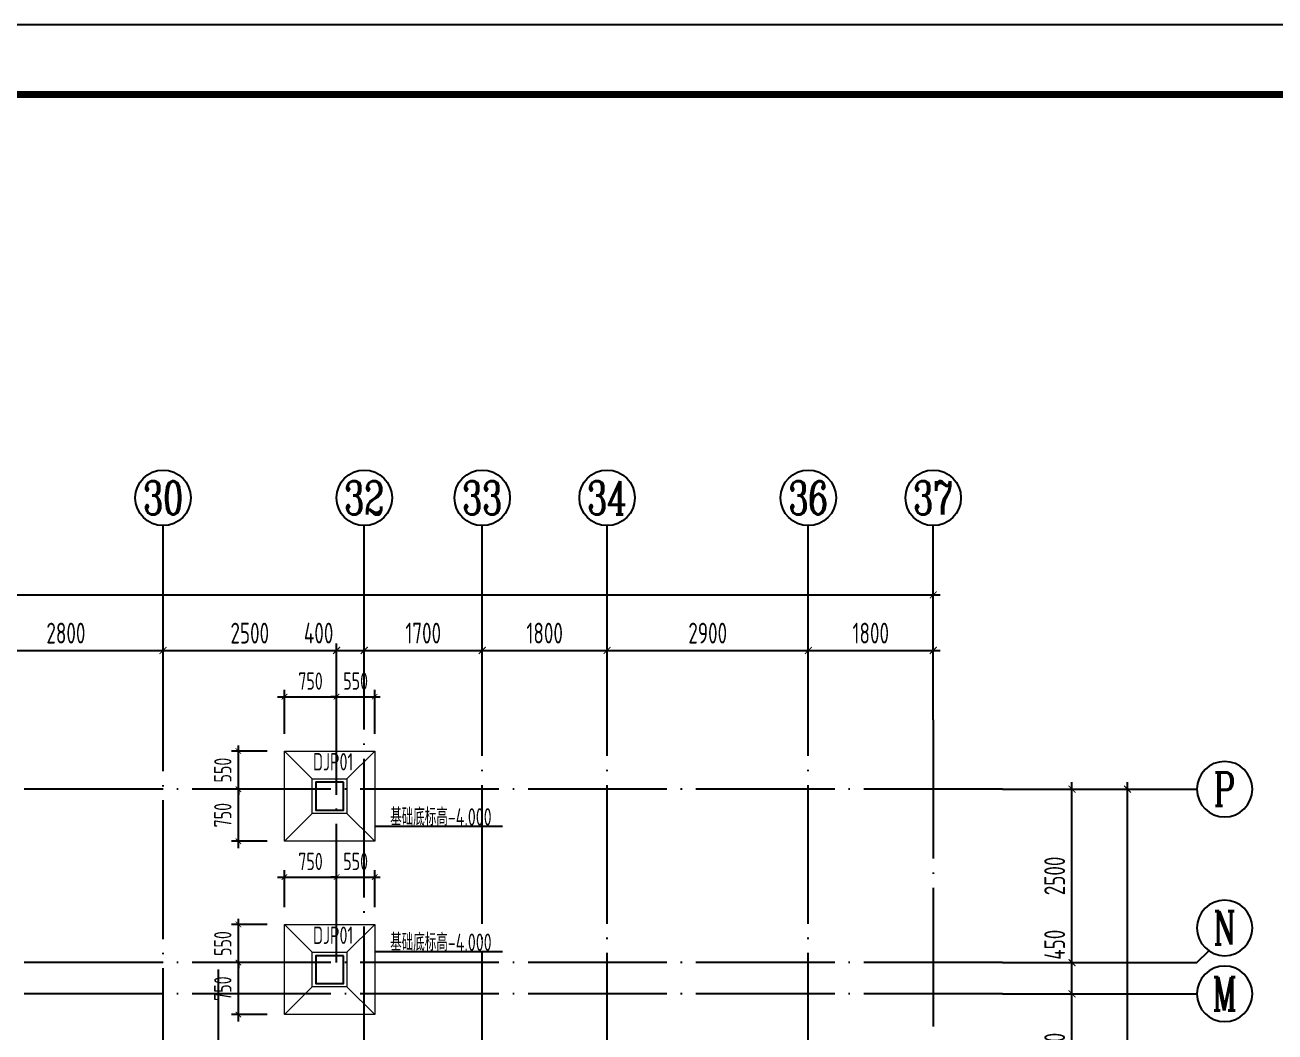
# Model space of a CAD drawing. Extents: x -668857 to 154266, y -275694 to 291306.
# Drawn here: x -389166 to -371150, y 211667 to 226182 of the extents above; entities that cross this region are included whole.
import ezdxf
from ezdxf.enums import TextEntityAlignment as Align

# ---------------------------------------------------------------- set-up
doc = ezdxf.new("R2010")
doc.units = 0
doc.header["$LTSCALE"] = 1000
doc.linetypes.add('DASH', pattern=[0.35, 0.25, -0.1])
doc.linetypes.add('DOTE', pattern=[2.42, 2, -0.2, 0.02, -0.2])
doc.layers.get('0').update_dxf_attribs({"linetype": 'CONTINUOUS'})
doc.layers.get('DEFPOINTS').update_dxf_attribs({"linetype": 'CONTINUOUS'})
for name, color, linetype in [('-TK', 7, 'CONTINUOUS'), ('A-AXIS', 1, 'CONTINUOUS'), ('A-DOTE', 10, 'DOTE'), ('AXIS_NUM', 7, 'CONTINUOUS'), ('DIM_ELEV', 3, 'CONTINUOUS'), ('S-J基础底板标注', 3, 'CONTINUOUS'), ('S-Q墙实线', 6, 'CONTINUOUS'), ('S-Q墙虚线', 6, 'DASH'), ('S-Y一般标注', 3, 'CONTINUOUS'), ('独立基础', 2, 'CONTINUOUS')]:
    doc.layers.add(name, color=color, linetype=linetype)
doc.layers.add('独基集中标注', color=7, linetype='CONTINUOUS', lineweight=18)
doc.styles.add('TSSD_Axis', font='complex.shx', dxfattribs={"width": 0.7, "bigfont": 'hztxt.shx'})
doc.styles.add('TSSD_DIMENSION', font='Tssdeng.shx', dxfattribs={"width": 0.7, "bigfont": 'tssdchn.shx'})
doc.styles.add('样式 1', font='yjkeng.shx', dxfattribs={"width": 0.7, "height": 250, "bigfont": 'yjkchn.shx'})
doc.dimstyles.new('TSSD_100_100', dxfattribs={"dimtxt": 300, "dimasz": 100, "dimexe": 100, "dimexo": 250, "dimgap": 100, "dimtad": 1, "dimdec": 0, "dimzin": 0, "dimdsep": 46, "dimtxsty": 'TSSD_DIMENSION', "dimblk": 'ARCHTICK', "dimcen": 0, "dimdle": 100, "dimclrt": 7, "dimadec": 0, "dimazin": 0, "dimtfac": 1, "dimtdec": 0, "dimtix": 1, "dimtmove": 2, "dimatfit": 3, "dimldrblk": 'ARCHTICK', "dimfxl": 0, "dimtolj": 1, "dimtzin": 0, "dimarcsym": 0})
doc.dimstyles.new('TSSD_100_100$0', dxfattribs={"dimtxt": 300, "dimasz": 80, "dimexe": 100, "dimexo": 250, "dimgap": 100, "dimtad": 1, "dimdec": 0, "dimzin": 0, "dimdsep": 46, "dimtxsty": 'TSSD_DIMENSION', "dimblk": 'ARCHTICK', "dimcen": 0, "dimdle": 100, "dimclrd": 3, "dimclre": 3, "dimclrt": 7, "dimadec": 0, "dimazin": 0, "dimtfac": 1, "dimtdec": 0, "dimtix": 1, "dimtmove": 2, "dimatfit": 3, "dimldrblk": 'ARCHTICK', "dimfxl": 0, "dimtolj": 1, "dimtzin": 0, "dimarcsym": 0})

# ---------------------------------------------------------------- blocks, each defined once
blk = doc.blocks.new('ts_axno')
at = {"color": 0, "linetype": 'ByBlock', "lineweight": -2}
blk.add_circle((0, 0), 0.5, dxfattribs=at)
at = {"color": 0, "linetype": 'ByBlock', "lineweight": -2, "style": 'TSSD_Axis', "width": 0.7}
blk.add_attdef('A', text='', height=0.6, dxfattribs=at).set_placement((0, 0), align=Align.MIDDLE_CENTER)
blk = doc.blocks.new('_ArchTick')
at = {"color": 0, "linetype": 'ByBlock', "const_width": 0.15}
blk.add_lwpolyline([(-0.5, -0.5), (0.5, 0.5)], dxfattribs=at)
blk = doc.blocks.new('*D93')
at = {"layer": 'DEFPOINTS', "color": 0}
for p in [(43500, 22100), (40700, 21100), (43500, 21100)]:
    blk.add_point(p, dxfattribs=at)
at = {"layer": 'S-Y一般标注', "color": 0, "lineweight": -2}
for p, q in [((40700, 21350), (40700, 22200)), ((43500, 21350), (43500, 22200)), ((40600, 22100), (43600, 22100))]:
    blk.add_line(p, q, dxfattribs=at)
at = {"layer": 'S-Y一般标注', "color": 0, "lineweight": -2, "xscale": 100, "yscale": 100, "zscale": 100, "rotation": 180}
blk.add_blockref('_ArchTick', (40700, 22100), dxfattribs=at)
at = {"layer": 'S-Y一般标注', "color": 0, "lineweight": -2, "xscale": 100, "yscale": 100, "zscale": 100}
blk.add_blockref('_ArchTick', (43500, 22100), dxfattribs=at)
at = {"layer": 'S-Y一般标注', "color": 7, "insert": (42100, 22350), "char_height": 300, "attachment_point": 5, "style": 'TSSD_DIMENSION'}
blk.add_mtext('\\A1;2800', dxfattribs=at)
blk = doc.blocks.new('*D94')
at = {"layer": 'DEFPOINTS', "color": 0}
for p in [(46400, 22100), (46000, 21100), (46400, 21100)]:
    blk.add_point(p, dxfattribs=at)
at = {"layer": 'S-Y一般标注', "color": 0, "lineweight": -2}
for p, q in [((46000, 21350), (46000, 22200)), ((46400, 21350), (46400, 22200)), ((45900, 22100), (46500, 22100))]:
    blk.add_line(p, q, dxfattribs=at)
at = {"layer": 'S-Y一般标注', "color": 0, "lineweight": -2, "xscale": 100, "yscale": 100, "zscale": 100, "rotation": 180}
blk.add_blockref('_ArchTick', (46000, 22100), dxfattribs=at)
at = {"layer": 'S-Y一般标注', "color": 0, "lineweight": -2, "xscale": 100, "yscale": 100, "zscale": 100}
blk.add_blockref('_ArchTick', (46400, 22100), dxfattribs=at)
at = {"layer": 'S-Y一般标注', "color": 7, "insert": (45742, 22350), "char_height": 300, "attachment_point": 5, "style": 'TSSD_DIMENSION'}
blk.add_mtext('\\A1;400', dxfattribs=at)
blk = doc.blocks.new('*D95')
at = {"layer": 'DEFPOINTS', "color": 0}
for p in [(48100, 22100), (46400, 21100), (48100, 21100)]:
    blk.add_point(p, dxfattribs=at)
at = {"layer": 'S-Y一般标注', "color": 0, "lineweight": -2}
for p, q in [((46400, 21350), (46400, 22200)), ((48100, 21350), (48100, 22200)), ((46300, 22100), (48200, 22100))]:
    blk.add_line(p, q, dxfattribs=at)
at = {"layer": 'S-Y一般标注', "color": 0, "lineweight": -2, "xscale": 100, "yscale": 100, "zscale": 100, "rotation": 180}
blk.add_blockref('_ArchTick', (46400, 22100), dxfattribs=at)
at = {"layer": 'S-Y一般标注', "color": 0, "lineweight": -2, "xscale": 100, "yscale": 100, "zscale": 100}
blk.add_blockref('_ArchTick', (48100, 22100), dxfattribs=at)
at = {"layer": 'S-Y一般标注', "color": 7, "insert": (47250, 22350), "char_height": 300, "attachment_point": 5, "style": 'TSSD_DIMENSION'}
blk.add_mtext('\\A1;1700', dxfattribs=at)
blk = doc.blocks.new('*D96')
at = {"layer": 'DEFPOINTS', "color": 0}
for p in [(49900, 22100), (48100, 21100), (49900, 21100)]:
    blk.add_point(p, dxfattribs=at)
at = {"layer": 'S-Y一般标注', "color": 0, "lineweight": -2}
for p, q in [((48100, 21350), (48100, 22200)), ((49900, 21350), (49900, 22200)), ((48000, 22100), (50000, 22100))]:
    blk.add_line(p, q, dxfattribs=at)
at = {"layer": 'S-Y一般标注', "color": 0, "lineweight": -2, "xscale": 100, "yscale": 100, "zscale": 100, "rotation": 180}
blk.add_blockref('_ArchTick', (48100, 22100), dxfattribs=at)
at = {"layer": 'S-Y一般标注', "color": 0, "lineweight": -2, "xscale": 100, "yscale": 100, "zscale": 100}
blk.add_blockref('_ArchTick', (49900, 22100), dxfattribs=at)
at = {"layer": 'S-Y一般标注', "color": 7, "insert": (49000, 22350), "char_height": 300, "attachment_point": 5, "style": 'TSSD_DIMENSION'}
blk.add_mtext('\\A1;1800', dxfattribs=at)
blk = doc.blocks.new('*D97')
at = {"layer": 'DEFPOINTS', "color": 0}
for p in [(52800, 22100), (49900, 21100), (52800, 21100)]:
    blk.add_point(p, dxfattribs=at)
at = {"layer": 'S-Y一般标注', "color": 0, "lineweight": -2}
for p, q in [((49900, 21350), (49900, 22200)), ((52800, 21350), (52800, 22200)), ((49800, 22100), (52900, 22100))]:
    blk.add_line(p, q, dxfattribs=at)
at = {"layer": 'S-Y一般标注', "color": 0, "lineweight": -2, "xscale": 100, "yscale": 100, "zscale": 100, "rotation": 180}
blk.add_blockref('_ArchTick', (49900, 22100), dxfattribs=at)
at = {"layer": 'S-Y一般标注', "color": 0, "lineweight": -2, "xscale": 100, "yscale": 100, "zscale": 100}
blk.add_blockref('_ArchTick', (52800, 22100), dxfattribs=at)
at = {"layer": 'S-Y一般标注', "color": 7, "insert": (51350, 22350), "char_height": 300, "attachment_point": 5, "style": 'TSSD_DIMENSION'}
blk.add_mtext('\\A1;2900', dxfattribs=at)
blk = doc.blocks.new('*D98')
at = {"layer": 'DEFPOINTS', "color": 0}
for p in [(54600, 22100), (52800, 21100), (54600, 21100)]:
    blk.add_point(p, dxfattribs=at)
at = {"layer": 'S-Y一般标注', "color": 0, "lineweight": -2}
for p, q in [((52800, 21350), (52800, 22200)), ((54600, 21350), (54600, 22200)), ((52700, 22100), (54700, 22100))]:
    blk.add_line(p, q, dxfattribs=at)
at = {"layer": 'S-Y一般标注', "color": 0, "lineweight": -2, "xscale": 100, "yscale": 100, "zscale": 100, "rotation": 180}
blk.add_blockref('_ArchTick', (52800, 22100), dxfattribs=at)
at = {"layer": 'S-Y一般标注', "color": 0, "lineweight": -2, "xscale": 100, "yscale": 100, "zscale": 100}
blk.add_blockref('_ArchTick', (54600, 22100), dxfattribs=at)
at = {"layer": 'S-Y一般标注', "color": 7, "insert": (53700, 22350), "char_height": 300, "attachment_point": 5, "style": 'TSSD_DIMENSION'}
blk.add_mtext('\\A1;1800', dxfattribs=at)
blk = doc.blocks.new('*D99')
at = {"layer": 'DEFPOINTS', "color": 0}
for p in [(54600, 22900), (4600, 21100), (54600, 21100)]:
    blk.add_point(p, dxfattribs=at)
at = {"layer": 'S-Y一般标注', "color": 0, "lineweight": -2}
for p, q in [((4500, 22900), (54700, 22900)), ((4600, 21350), (4600, 23000)), ((54600, 21350), (54600, 23000))]:
    blk.add_line(p, q, dxfattribs=at)
at = {"layer": 'S-Y一般标注', "color": 0, "lineweight": -2, "xscale": 100, "yscale": 100, "zscale": 100, "rotation": 180}
blk.add_blockref('_ArchTick', (4600, 22900), dxfattribs=at)
at = {"layer": 'S-Y一般标注', "color": 0, "lineweight": -2, "xscale": 100, "yscale": 100, "zscale": 100}
blk.add_blockref('_ArchTick', (54600, 22900), dxfattribs=at)
at = {"layer": 'S-Y一般标注', "color": 7, "insert": (29600, 23150), "char_height": 300, "attachment_point": 5, "style": 'TSSD_DIMENSION'}
blk.add_mtext('\\A1;50000', dxfattribs=at)
blk = doc.blocks.new('*D115')
at = {"layer": 'DEFPOINTS', "color": 0}
for p in [(46000, 22100), (43500, 21100), (46000, 21100)]:
    blk.add_point(p, dxfattribs=at)
at = {"layer": 'S-Y一般标注', "color": 0, "lineweight": -2}
for p, q in [((43500, 21350), (43500, 22200)), ((46000, 21350), (46000, 22200)), ((43400, 22100), (46100, 22100))]:
    blk.add_line(p, q, dxfattribs=at)
at = {"layer": 'S-Y一般标注', "color": 0, "lineweight": -2, "xscale": 100, "yscale": 100, "zscale": 100, "rotation": 180}
blk.add_blockref('_ArchTick', (43500, 22100), dxfattribs=at)
at = {"layer": 'S-Y一般标注', "color": 0, "lineweight": -2, "xscale": 100, "yscale": 100, "zscale": 100}
blk.add_blockref('_ArchTick', (46000, 22100), dxfattribs=at)
at = {"layer": 'S-Y一般标注', "color": 7, "insert": (44750, 22350), "char_height": 300, "attachment_point": 5, "style": 'TSSD_DIMENSION'}
blk.add_mtext('\\A1;2500', dxfattribs=at)
blk = doc.blocks.new('*D139')
at = {"layer": 'DEFPOINTS', "color": 0}
for p in [(55600, 20100), (57400, 20100), (55600, 4600)]:
    blk.add_point(p, dxfattribs=at)
at = {"layer": 'S-Y一般标注', "color": 0, "lineweight": -2}
for p, q in [((57400, 4500), (57400, 20200)), ((55850, 20100), (57500, 20100)), ((55850, 4600), (57500, 4600))]:
    blk.add_line(p, q, dxfattribs=at)
at = {"layer": 'S-Y一般标注', "color": 0, "lineweight": -2, "xscale": 100, "yscale": 100, "zscale": 100}
for p, rotation in [((57400, 20100), 90), ((57400, 4600), 270)]:
    blk.add_blockref('_ArchTick', p, dxfattribs=dict(at, rotation=rotation))
at = {"layer": 'S-Y一般标注', "color": 7, "insert": (57150, 12350), "char_height": 300, "attachment_point": 5, "rotation": 90, "style": 'TSSD_DIMENSION'}
blk.add_mtext('\\A1;15500', dxfattribs=at)
blk = doc.blocks.new('*D141')
at = {"layer": 'DEFPOINTS', "color": 0}
for p in [(55600, 17600), (56600, 17600), (55600, 17150)]:
    blk.add_point(p, dxfattribs=at)
at = {"layer": 'S-Y一般标注', "color": 0, "lineweight": -2}
for p, q in [((56600, 17050), (56600, 17700)), ((55850, 17600), (56700, 17600)), ((55850, 17150), (56700, 17150))]:
    blk.add_line(p, q, dxfattribs=at)
at = {"layer": 'S-Y一般标注', "color": 0, "lineweight": -2, "xscale": 100, "yscale": 100, "zscale": 100}
for p, rotation in [((56600, 17600), 90), ((56600, 17150), 270)]:
    blk.add_blockref('_ArchTick', p, dxfattribs=dict(at, rotation=rotation))
at = {"layer": 'S-Y一般标注', "color": 7, "insert": (56350, 17858), "char_height": 300, "attachment_point": 5, "rotation": 90, "style": 'TSSD_DIMENSION'}
blk.add_mtext('\\A1;450', dxfattribs=at)
blk = doc.blocks.new('*D142')
at = {"layer": 'DEFPOINTS', "color": 0}
for p in [(55600, 20100), (56600, 20100), (55600, 17600)]:
    blk.add_point(p, dxfattribs=at)
at = {"layer": 'S-Y一般标注', "color": 0, "lineweight": -2}
for p, q in [((56600, 17500), (56600, 20200)), ((55850, 20100), (56700, 20100)), ((55850, 17600), (56700, 17600))]:
    blk.add_line(p, q, dxfattribs=at)
at = {"layer": 'S-Y一般标注', "color": 0, "lineweight": -2, "xscale": 100, "yscale": 100, "zscale": 100}
for p, rotation in [((56600, 20100), 90), ((56600, 17600), 270)]:
    blk.add_blockref('_ArchTick', p, dxfattribs=dict(at, rotation=rotation))
at = {"layer": 'S-Y一般标注', "color": 7, "insert": (56350, 18850), "char_height": 300, "attachment_point": 5, "rotation": 90, "style": 'TSSD_DIMENSION'}
blk.add_mtext('\\A1;2500', dxfattribs=at)
blk = doc.blocks.new('*D145')
at = {"layer": 'DEFPOINTS', "color": 0}
for p in [(55600, 17150), (56600, 17150), (55600, 15500)]:
    blk.add_point(p, dxfattribs=at)
at = {"layer": 'S-Y一般标注', "color": 0, "lineweight": -2}
for p, q in [((55850, 17150), (56700, 17150)), ((56600, 15400), (56600, 17250)), ((55850, 15500), (56700, 15500))]:
    blk.add_line(p, q, dxfattribs=at)
at = {"layer": 'S-Y一般标注', "color": 0, "lineweight": -2, "xscale": 100, "yscale": 100, "zscale": 100}
for p, rotation in [((56600, 17150), 90), ((56600, 15500), 270)]:
    blk.add_blockref('_ArchTick', p, dxfattribs=dict(at, rotation=rotation))
at = {"layer": 'S-Y一般标注', "color": 7, "insert": (56350, 16325), "char_height": 300, "attachment_point": 5, "rotation": 90, "style": 'TSSD_DIMENSION'}
blk.add_mtext('\\A1;1650', dxfattribs=at)
blk = doc.blocks.new('A1')
blk.add_lwpolyline([(0, 59400), (0, 0), (84100, 0), (84100, 59400)], close=True)
at = {"const_width": 100}
blk.add_lwpolyline([(2500, 58400), (2500, 1000), (83100, 1000), (83100, 58400)], close=True, dxfattribs=at)
blk = doc.blocks.new('20210824.17211196')
at = {"layer": 'S-Q墙虚线', "linetype": 'ByBlock'}
for points in [[(138842, 73029), (138442, 73029), (138442, 72629), (138842, 72629)], [(138842, 70529), (138442, 70529), (138442, 70129), (138842, 70129)]]:
    blk.add_lwpolyline(points, close=True, dxfattribs=at)
blk = doc.blocks.new('*D912')
at = {"layer": 'DEFPOINTS', "color": 0}
for p in [(-386090, 215167), (-385426, 215167), (-385426, 214417)]:
    blk.add_point(p, dxfattribs=at)
at = {"layer": 'S-J基础底板标注', "color": 3, "lineweight": -2}
for p, q in [((-385676, 215167), (-386190, 215167)), ((-386090, 214317), (-386090, 215267)), ((-385676, 214417), (-386190, 214417))]:
    blk.add_line(p, q, dxfattribs=at)
at = {"layer": 'S-J基础底板标注', "color": 3, "lineweight": -2, "xscale": 80, "yscale": 80, "zscale": 80}
for p, rotation in [((-386090, 215167), 90), ((-386090, 214417), 270)]:
    blk.add_blockref('_ArchTick', p, dxfattribs=dict(at, rotation=rotation))
at = {"layer": 'S-J基础底板标注', "color": 7, "insert": (-386315, 214792), "char_height": 250, "attachment_point": 5, "rotation": 90, "style": 'TSSD_DIMENSION'}
blk.add_mtext('\\A1;750', dxfattribs=at)
blk = doc.blocks.new('*D913')
at = {"layer": 'DEFPOINTS', "color": 0}
for p in [(-386090, 213217), (-385426, 213217), (-385426, 212667)]:
    blk.add_point(p, dxfattribs=at)
at = {"layer": 'S-J基础底板标注', "color": 3, "lineweight": -2}
for p, q in [((-385676, 213217), (-386190, 213217)), ((-386090, 213217), (-386090, 213297)), ((-386090, 212667), (-386090, 213217)), ((-385676, 212667), (-386190, 212667)), ((-386090, 212667), (-386090, 212587))]:
    blk.add_line(p, q, dxfattribs=at)
at = {"layer": 'S-J基础底板标注', "color": 3, "lineweight": -2, "xscale": 80, "yscale": 80, "zscale": 80}
for p, rotation in [((-386090, 213217), 270), ((-386090, 212667), 90)]:
    blk.add_blockref('_ArchTick', p, dxfattribs=dict(at, rotation=rotation))
at = {"layer": 'S-J基础底板标注', "color": 7, "insert": (-386315, 212942), "char_height": 250, "attachment_point": 5, "rotation": 90, "style": 'TSSD_DIMENSION'}
blk.add_mtext('\\A1;550', dxfattribs=at)
blk = doc.blocks.new('*D915')
at = {"layer": 'DEFPOINTS', "color": 0}
for p in [(-384126, 213900), (-384676, 213217), (-384126, 213217)]:
    blk.add_point(p, dxfattribs=at)
at = {"layer": 'S-J基础底板标注', "color": 3, "lineweight": -2}
for p, q in [((-384676, 213900), (-384756, 213900)), ((-384676, 213467), (-384676, 214000)), ((-384676, 213900), (-384126, 213900)), ((-384126, 213467), (-384126, 214000)), ((-384126, 213900), (-384046, 213900))]:
    blk.add_line(p, q, dxfattribs=at)
at = {"layer": 'S-J基础底板标注', "color": 3, "lineweight": -2, "xscale": 80, "yscale": 80, "zscale": 80}
blk.add_blockref('_ArchTick', (-384676, 213900), dxfattribs=at)
at = {"layer": 'S-J基础底板标注', "color": 3, "lineweight": -2, "xscale": 80, "yscale": 80, "zscale": 80, "rotation": 180}
blk.add_blockref('_ArchTick', (-384126, 213900), dxfattribs=at)
at = {"layer": 'S-J基础底板标注', "color": 7, "insert": (-384401, 214125), "char_height": 250, "attachment_point": 5, "style": 'TSSD_DIMENSION'}
blk.add_mtext('\\A1;550', dxfattribs=at)
blk = doc.blocks.new('*D916')
at = {"layer": 'DEFPOINTS', "color": 0}
for p in [(-384676, 216500), (-385426, 215717), (-384676, 215717)]:
    blk.add_point(p, dxfattribs=at)
at = {"layer": 'S-J基础底板标注', "color": 3, "lineweight": -2}
for p, q in [((-385426, 215967), (-385426, 216600)), ((-384676, 215967), (-384676, 216600)), ((-385526, 216500), (-384576, 216500))]:
    blk.add_line(p, q, dxfattribs=at)
at = {"layer": 'S-J基础底板标注', "color": 3, "lineweight": -2, "xscale": 80, "yscale": 80, "zscale": 80}
for p, rotation in [((-385426, 216500), 179.9998994746604), ((-384676, 216500), 359.9998994746604)]:
    blk.add_blockref('_ArchTick', p, dxfattribs=dict(at, rotation=rotation))
at = {"layer": 'S-J基础底板标注', "color": 7, "insert": (-385051, 216725), "char_height": 250, "attachment_point": 5, "rotation": 359.9999, "style": 'TSSD_DIMENSION'}
blk.add_mtext('\\A1;750', dxfattribs=at)
blk = doc.blocks.new('*D917')
at = {"layer": 'DEFPOINTS', "color": 0}
for p in [(-384676, 213900), (-385426, 213217), (-384676, 213217)]:
    blk.add_point(p, dxfattribs=at)
at = {"layer": 'S-J基础底板标注', "color": 3, "lineweight": -2}
for p, q in [((-385526, 213900), (-384576, 213900)), ((-385426, 213467), (-385426, 214000)), ((-384676, 213467), (-384676, 214000))]:
    blk.add_line(p, q, dxfattribs=at)
at = {"layer": 'S-J基础底板标注', "color": 3, "lineweight": -2, "xscale": 80, "yscale": 80, "zscale": 80, "rotation": 180}
blk.add_blockref('_ArchTick', (-385426, 213900), dxfattribs=at)
at = {"layer": 'S-J基础底板标注', "color": 3, "lineweight": -2, "xscale": 80, "yscale": 80, "zscale": 80}
blk.add_blockref('_ArchTick', (-384676, 213900), dxfattribs=at)
at = {"layer": 'S-J基础底板标注', "color": 7, "insert": (-385051, 214125), "char_height": 250, "attachment_point": 5, "style": 'TSSD_DIMENSION'}
blk.add_mtext('\\A1;750', dxfattribs=at)
blk = doc.blocks.new('*D918')
at = {"layer": 'DEFPOINTS', "color": 0}
for p in [(-386090, 212667), (-385426, 212667), (-385426, 211917)]:
    blk.add_point(p, dxfattribs=at)
at = {"layer": 'S-J基础底板标注', "color": 3, "lineweight": -2}
for p, q in [((-386090, 211817), (-386090, 212767)), ((-385676, 212667), (-386190, 212667)), ((-385676, 211917), (-386190, 211917))]:
    blk.add_line(p, q, dxfattribs=at)
at = {"layer": 'S-J基础底板标注', "color": 3, "lineweight": -2, "xscale": 80, "yscale": 80, "zscale": 80}
for p, rotation in [((-386090, 212667), 90), ((-386090, 211917), 270)]:
    blk.add_blockref('_ArchTick', p, dxfattribs=dict(at, rotation=rotation))
at = {"layer": 'S-J基础底板标注', "color": 7, "insert": (-386315, 212292), "char_height": 250, "attachment_point": 5, "rotation": 90, "style": 'TSSD_DIMENSION'}
blk.add_mtext('\\A1;750', dxfattribs=at)
blk = doc.blocks.new('*D919')
at = {"layer": 'DEFPOINTS', "color": 0}
for p in [(-386090, 215717), (-385426, 215717), (-385426, 215167)]:
    blk.add_point(p, dxfattribs=at)
at = {"layer": 'S-J基础底板标注', "color": 3, "lineweight": -2}
for p, q in [((-385676, 215717), (-386190, 215717)), ((-386090, 215717), (-386090, 215797)), ((-386090, 215167), (-386090, 215717)), ((-385676, 215167), (-386190, 215167)), ((-386090, 215167), (-386090, 215087))]:
    blk.add_line(p, q, dxfattribs=at)
at = {"layer": 'S-J基础底板标注', "color": 3, "lineweight": -2, "xscale": 80, "yscale": 80, "zscale": 80}
for p, rotation in [((-386090, 215717), 270), ((-386090, 215167), 90)]:
    blk.add_blockref('_ArchTick', p, dxfattribs=dict(at, rotation=rotation))
at = {"layer": 'S-J基础底板标注', "color": 7, "insert": (-386315, 215442), "char_height": 250, "attachment_point": 5, "rotation": 90, "style": 'TSSD_DIMENSION'}
blk.add_mtext('\\A1;550', dxfattribs=at)
blk = doc.blocks.new('*D927')
at = {"layer": 'DEFPOINTS', "color": 0}
for p in [(-384126, 216500), (-384676, 215717), (-384126, 215717)]:
    blk.add_point(p, dxfattribs=at)
at = {"layer": 'S-J基础底板标注', "color": 3, "lineweight": -2}
for p, q in [((-384676, 215967), (-384676, 216600)), ((-384126, 215967), (-384126, 216600)), ((-384676, 216500), (-384756, 216500)), ((-384676, 216500), (-384126, 216500)), ((-384126, 216500), (-384046, 216500))]:
    blk.add_line(p, q, dxfattribs=at)
at = {"layer": 'S-J基础底板标注', "color": 3, "lineweight": -2, "xscale": 80, "yscale": 80, "zscale": 80}
for p, rotation in [((-384676, 216500), 359.9999216681662), ((-384126, 216500), 179.9999216681661)]:
    blk.add_blockref('_ArchTick', p, dxfattribs=dict(at, rotation=rotation))
at = {"layer": 'S-J基础底板标注', "color": 7, "insert": (-384401, 216725), "char_height": 250, "attachment_point": 5, "rotation": 359.9999, "style": 'TSSD_DIMENSION'}
blk.add_mtext('\\A1;550', dxfattribs=at)
blk = doc.blocks.new('20210726.16350016')
at = {"layer": 'A-AXIS'}
for p, q in [((43500, 21100), (43500, 23900)), ((46400, 21100), (46400, 23900)), ((48100, 21100), (48100, 23900)), ((49900, 21100), (49900, 23900)), ((52800, 21100), (52800, 23900)), ((54600, 21100), (54600, 23900)), ((55600, 20100), (58400, 20100)), ((58400, 17600), (58571.6, 17771.7)), ((55600, 17600), (58400, 17600)), ((55600, 17150), (58400, 17150))]:
    blk.add_line(p, q, dxfattribs=at)
at = {"layer": 'A-DOTE'}
for p, q in [((43500, 13100.3), (43500, 21100)), ((46000, 17600), (46000, 21100)), ((46400, 13700), (46400, 21100)), ((48100, 10900), (48100, 21100)), ((49900, 10900), (49900, 21100)), ((52800, 10900), (52800, 21100)), ((54600, 21100), (54600, 3600)), ((55600, 20100), (3600, 20100)), ((55600, 17600), (3600, 17600)), ((44300, 15500), (44300, 17600)), ((55600, 17150), (3600, 17150))]:
    blk.add_line(p, q, dxfattribs=at)
at = {"layer": 'A-AXIS'}
ref = blk.add_blockref('ts_axno', (43500, 24300), dxfattribs=dict(at, xscale=800, yscale=800, zscale=800))
ref.add_attrib('18', '30', dxfattribs={"layer": 'AXIS_NUM', "height": 480, "style": 'TSSD_Axis', "width": 0.7}).set_placement((43500, 24300), align=Align.MIDDLE_CENTER)
ref = blk.add_blockref('ts_axno', (46400, 24300), dxfattribs=dict(at, xscale=800, yscale=800, zscale=800))
ref.add_attrib('19', '32', dxfattribs={"layer": 'AXIS_NUM', "height": 480, "style": 'TSSD_Axis', "width": 0.7}).set_placement((46400, 24300), align=Align.MIDDLE_CENTER)
ref = blk.add_blockref('ts_axno', (48100, 24300), dxfattribs=dict(at, xscale=800, yscale=800, zscale=800))
ref.add_attrib('20', '33', dxfattribs={"layer": 'AXIS_NUM', "height": 480, "style": 'TSSD_Axis', "width": 0.7}).set_placement((48100, 24300), align=Align.MIDDLE_CENTER)
ref = blk.add_blockref('ts_axno', (49900, 24300), dxfattribs=dict(at, xscale=800, yscale=800, zscale=800))
ref.add_attrib('21', '34', dxfattribs={"layer": 'AXIS_NUM', "height": 480, "style": 'TSSD_Axis', "width": 0.7}).set_placement((49900, 24300), align=Align.MIDDLE_CENTER)
ref = blk.add_blockref('ts_axno', (52800, 24300), dxfattribs=dict(at, xscale=800, yscale=800, zscale=800))
ref.add_attrib('22', '36', dxfattribs={"layer": 'AXIS_NUM', "height": 480, "style": 'TSSD_Axis', "width": 0.7}).set_placement((52800, 24300), align=Align.MIDDLE_CENTER)
ref = blk.add_blockref('ts_axno', (54600, 24300), dxfattribs=dict(at, xscale=800, yscale=800, zscale=800))
ref.add_attrib('23', '37', dxfattribs={"layer": 'AXIS_NUM', "height": 480, "style": 'TSSD_Axis', "width": 0.7}).set_placement((54600, 24300), align=Align.MIDDLE_CENTER)
ref = blk.add_blockref('ts_axno', (58800, 20100), dxfattribs=dict(at, xscale=-800, yscale=800, zscale=800))
ref.add_attrib('G', 'P', dxfattribs={"layer": 'AXIS_NUM', "height": 480, "style": 'TSSD_Axis', "width": 0.7}).set_placement((58800, 20100), align=Align.MIDDLE_CENTER)
ref = blk.add_blockref('ts_axno', (58800, 18100), dxfattribs=dict(at, xscale=-800, yscale=800, zscale=800))
ref.add_attrib('G', 'N', dxfattribs={"layer": 'AXIS_NUM', "height": 480, "style": 'TSSD_Axis', "width": 0.7}).set_placement((58800, 18100), align=Align.MIDDLE_CENTER)
ref = blk.add_blockref('ts_axno', (58800, 17150), dxfattribs=dict(at, xscale=-800, yscale=800, zscale=800, rotation=359.9999999999997))
ref.add_attrib('G', 'M', dxfattribs={"layer": 'AXIS_NUM', "height": 480, "rotation": 360, "style": 'TSSD_Axis', "width": 0.7}).set_placement((58800, 17150), align=Align.MIDDLE_CENTER)
at = {"layer": 'S-Y一般标注'}
for base, p1, p2, picture, middle in [((54600, 22900), (4600, 21100), (54600, 21100), '*D99', (29600, 23150)), ((43500, 22100), (40700, 21100), (43500, 21100), '*D93', (42100, 22350)), ((46000, 22100), (43500, 21100), (46000, 21100), '*D115', (44750, 22350)), ((48100, 22100), (46400, 21100), (48100, 21100), '*D95', (47250, 22350)), ((49900, 22100), (48100, 21100), (49900, 21100), '*D96', (49000, 22350)), ((52800, 22100), (49900, 21100), (52800, 21100), '*D97', (51350, 22350)), ((54600, 22100), (52800, 21100), (54600, 21100), '*D98', (53700, 22350))]:
    dim = blk.add_linear_dim(base=base, p1=p1, p2=p2, dimstyle='TSSD_100_100', dxfattribs=at)
    dim.commit()
    dim.dimension.update_dxf_attribs({"geometry": picture, "text_midpoint": middle})
dim = blk.add_linear_dim(base=(46400, 22100), p1=(46000, 21100), p2=(46400, 21100), dimstyle='TSSD_100_100', dxfattribs=at)
dim.commit()
dim.dimension.update_dxf_attribs({"geometry": '*D94', "text_midpoint": (45741.9, 22350), "dimtype": 160})
for base, p1, p2, picture, middle in [((57400, 20100), (55600, 4600), (55600, 20100), '*D139', (57150, 12350)), ((56600, 20100), (55600, 17600), (55600, 20100), '*D142', (56350, 18850)), ((56600, 17150), (55600, 15500), (55600, 17150), '*D145', (56350, 16325))]:
    dim = blk.add_linear_dim(base=base, p1=p1, p2=p2, angle=90, dimstyle='TSSD_100_100', dxfattribs=at)
    dim.commit()
    dim.dimension.update_dxf_attribs({"geometry": picture, "text_midpoint": middle})
dim = blk.add_linear_dim(base=(56600, 17600), p1=(55600, 17150), p2=(55600, 17600), angle=90, dimstyle='TSSD_100_100', dxfattribs=at)
dim.commit()
dim.dimension.update_dxf_attribs({"geometry": '*D141', "text_midpoint": (56350, 17858.1), "dimtype": 160})

msp = doc.modelspace()

# ---------------------------------------------------------------- linework, layer by layer
at = {"layer": 'DIM_ELEV'}
for p, q in [((-382283.5, 214628.35), (-384126.23, 214628.35)), ((-382283.5, 212821.18), (-384126.23, 212821.18))]:
    msp.add_line(p, q, dxfattribs=at)
at = {"layer": '独立基础', "lineweight": 18}
for p, q in [((-385426.22, 215716.68), (-385026.22, 215316.68)), ((-384126.22, 215716.68), (-384526.22, 215316.68)), ((-385426.22, 214416.68), (-385026.22, 214816.68)), ((-384126.22, 214416.68), (-384526.22, 214816.68)), ((-385426.23, 213216.66), (-385026.23, 212816.66)), ((-384126.23, 213216.66), (-384526.23, 212816.66)), ((-385426.23, 211916.66), (-385026.23, 212316.66)), ((-384126.23, 211916.66), (-384526.23, 212316.66))]:
    msp.add_line(p, q, dxfattribs=at)
for points in [[(-385426.22, 215716.68), (-384126.22, 215716.68), (-384126.22, 214416.68), (-385426.22, 214416.68)], [(-385026.22, 215316.68), (-384526.22, 215316.68), (-384526.22, 214816.68), (-385026.22, 214816.68)], [(-385426.23, 213216.66), (-384126.23, 213216.66), (-384126.23, 211916.66), (-385426.23, 211916.66)], [(-385026.23, 212816.66), (-384526.23, 212816.66), (-384526.23, 212316.66), (-385026.23, 212316.66)]]:
    msp.add_lwpolyline(points, close=True, dxfattribs=at)

# ---------------------------------------------------------------- block references
at = {"layer": '-TK'}
msp.add_blockref('A1', (-440684.71, 166782.28), dxfattribs=at)
at = {"layer": 'A-DOTE'}
msp.add_blockref('20210726.16350016', (-430676.23, 195066.61), dxfattribs=at)
at = {"layer": 'S-Q墙实线'}
msp.add_blockref('20210824.17211196', (-523418.53, 142237.67), dxfattribs=at)

# ---------------------------------------------------------------- texts
at = {"layer": '独基集中标注', "style": '样式 1', "width": 0.7}
for p in [(-385015.33, 215686.54), (-385015.34, 213186.52)]:
    msp.add_text('DJ%%142P%%14301', height=250, dxfattribs=at).set_placement(p, align=Align.TOP_LEFT)
for p in [(-383903.14, 214642.69), (-383903.14, 212835.52)]:
    msp.add_text('基础底标高-4.000', height=250, dxfattribs=at).set_placement(p)

# ---------------------------------------------------------------- dimensions: what is measured, and where the dimension line sits
at = {"layer": 'S-J基础底板标注'}
for p1, p2, distance, picture, middle in [((-385426.22, 215716.68), (-384676.23, 215716.68), 782.91, '*D916', (-385051.23, 216724.59)), ((-384676.23, 215716.68), (-384126.22, 215716.68), 782.91, '*D927', (-384401.23, 216724.59)), ((-385426.22, 215166.68), (-385426.22, 215716.68), 663.65, '*D919', (-386314.87, 215441.68)), ((-385426.22, 214416.68), (-385426.22, 215166.68), 663.65, '*D912', (-386314.87, 214791.68)), ((-385426.23, 213216.66), (-384676.23, 213216.66), 682.91, '*D917', (-385051.23, 214124.56)), ((-384676.23, 213216.66), (-384126.23, 213216.66), 682.91, '*D915', (-384401.23, 214124.56)), ((-385426.23, 212666.66), (-385426.23, 213216.66), 663.65, '*D913', (-386314.88, 212941.66)), ((-385426.23, 211916.66), (-385426.23, 212666.66), 663.65, '*D918', (-386314.88, 212291.66))]:
    dim = msp.add_aligned_dim(p1=p1, p2=p2, distance=distance, dimstyle='TSSD_100_100$0', override={"dimtxt": 250}, dxfattribs=at)
    dim.commit()
    dim.dimension.update_dxf_attribs({"geometry": picture, "text_midpoint": middle})

doc.saveas('drawing.dxf')
